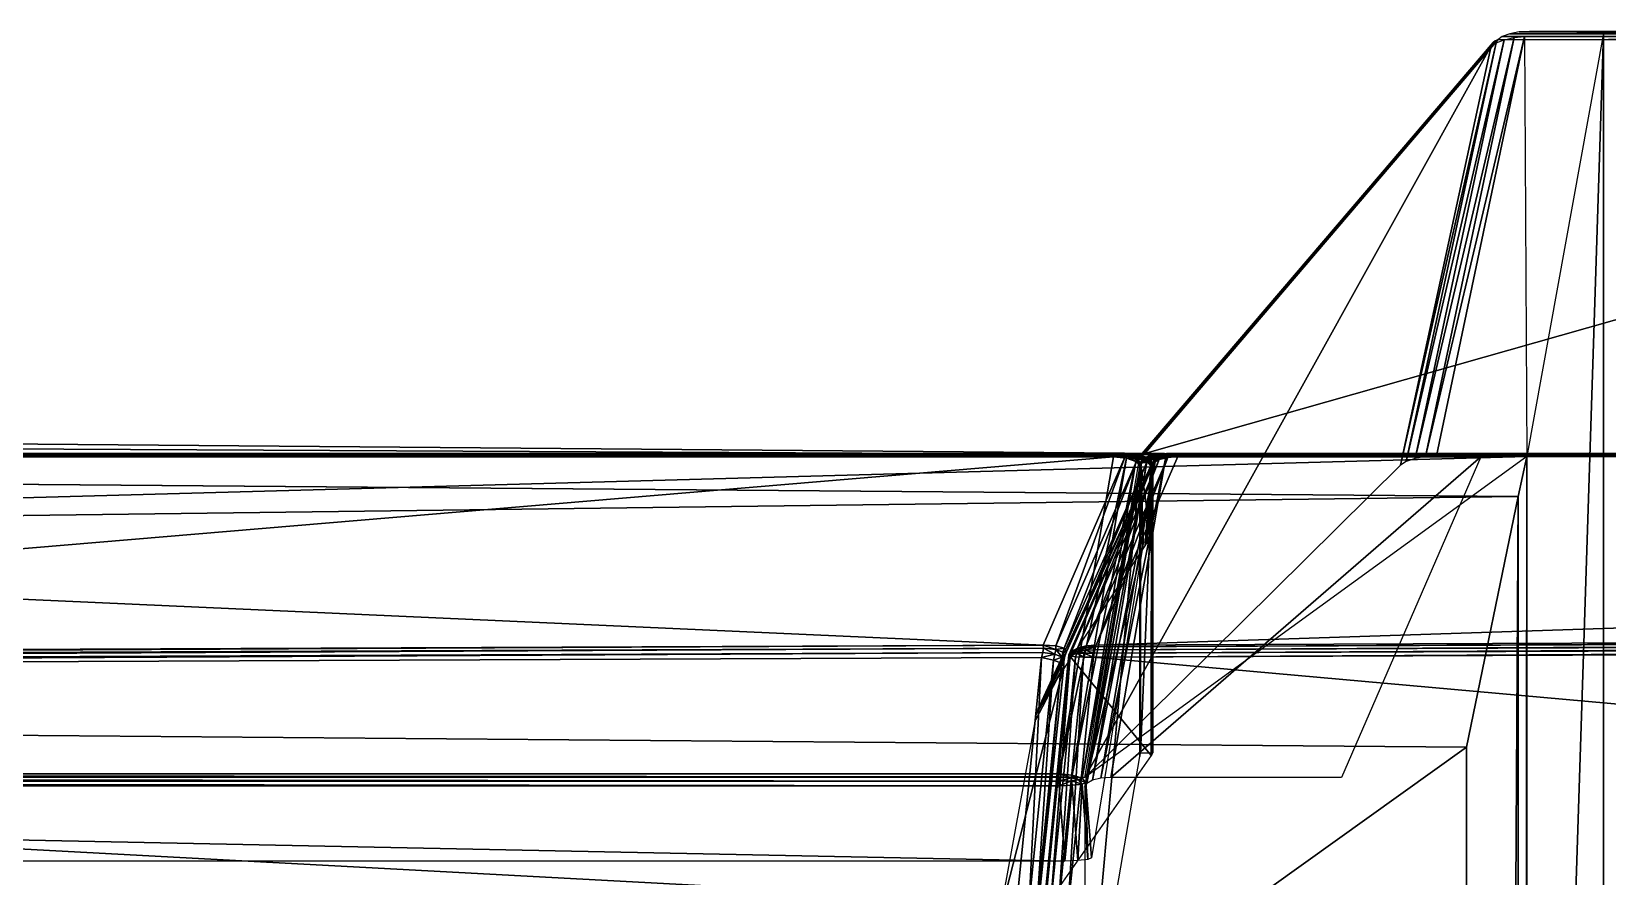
# Model space of a CAD drawing. Extents: x -683 to 86, y -225 to -3.
# Drawn here: x -88.9 to -53.58, y -22.21 to -3.25 of the extents above; entities that cross this region are included whole.
import ezdxf

# ---------------------------------------------------------------- set-up
doc = ezdxf.new("R2010")
doc.units = 0
doc.header["$MEASUREMENT"] = 0
doc.layers.get('0').update_dxf_attribs({"linetype": 'CONTINUOUS'})

msp = doc.modelspace()

# ---------------------------------------------------------------- linework, layer by layer
for points in [[(-63.988, -12.726, 18.284), (-56.14, -3.501, 18.55), (-64.024, -12.744, 18.181)], [(-64.024, -12.744, 18.181), (-56.14, -3.501, 18.55), (-56.172, -3.538, 18.446)], [(-63.949, -12.72, 18.371), (-56.091, -3.465, 18.654), (-63.988, -12.726, 18.284)], [(-63.988, -12.726, 18.284), (-56.091, -3.465, 18.654), (-56.14, -3.501, 18.55)], [(-63.949, -12.72, 18.371), (-56.033, -3.437, 18.741), (-56.091, -3.465, 18.654)], [(-56.071, -3.504, 18.322), (-58.089, -12.898, 1.348), (-58.216, -12.979, 1.349)], [(-56.071, -3.504, 18.322), (-58.216, -12.979, 1.349), (-56.182, -3.571, 18.358)], [(-55.89, -3.44, 18.285), (-57.891, -12.83, 1.345), (-58.089, -12.898, 1.348)], [(-55.89, -3.44, 18.285), (-58.089, -12.898, 1.348), (-56.071, -3.504, 18.322)], [(-55.668, -3.39, 18.255), (-57.654, -12.785, 1.34), (-57.891, -12.83, 1.345)], [(-55.668, -3.39, 18.255), (-57.891, -12.83, 1.345), (-55.89, -3.44, 18.285)], [(-55.437, -3.362, 18.236), (-57.413, -12.771, 1.336), (-57.654, -12.785, 1.34)], [(-55.437, -3.362, 18.236), (-57.654, -12.785, 1.34), (-55.668, -3.39, 18.255)], [(-31.254, -3.362, 63.774), (-55.935, -3.363, 18.723), (-56.033, -3.437, 18.741)], [(-31.254, -3.362, 63.774), (-56.033, -3.437, 18.741), (-31.256, -3.435, 63.979)], [(-31.2, -3.301, 63.529), (-55.767, -3.302, 18.699), (-55.935, -3.363, 18.723)], [(-31.2, -3.301, 63.529), (-55.935, -3.363, 18.723), (-31.254, -3.362, 63.774)], [(-31.103, -3.263, 63.281), (-55.553, -3.263, 18.672), (-55.767, -3.302, 18.699)], [(-31.103, -3.263, 63.281), (-55.767, -3.302, 18.699), (-31.2, -3.301, 63.529)], [(-30.977, -3.252, 63.069), (-55.326, -3.252, 18.646), (-55.553, -3.263, 18.672)], [(-30.977, -3.252, 63.069), (-55.553, -3.263, 18.672), (-31.103, -3.263, 63.281)], [(-29.579, -3.288, 61.826), (-53.668, -3.288, 18.028), (-53.668, -47.164, 18.028)], [(-29.579, -3.288, 61.826), (-53.668, -47.164, 18.028), (-29.579, -47.164, 61.826)], [(-64.05, -12.772, 18.078), (-56.182, -3.571, 18.358), (-64.063, -12.804, 17.99)], [(-64.024, -12.744, 18.181), (-56.172, -3.538, 18.446), (-64.05, -12.772, 18.078)], [(-64.05, -12.772, 18.078), (-56.172, -3.538, 18.446), (-56.182, -3.571, 18.358)], [(-160.2, -12.79, 83.364), (-64.392, -12.79, 79.035), (-64.38, -12.756, 78.918)], [(-160.2, -12.79, 83.364), (-64.38, -12.756, 78.918), (-160.183, -12.756, 83.247)], [(-160.183, -12.756, 83.247), (-64.368, -12.73, 78.781), (-160.165, -12.729, 83.109)], [(-160.183, -12.756, 83.247), (-64.38, -12.756, 78.918), (-64.368, -12.73, 78.781)], [(-160.165, -12.729, 83.109), (-64.368, -12.73, 78.781), (-64.358, -12.72, 78.661)], [(-160.165, -12.729, 83.109), (-64.358, -12.72, 78.661), (-160.149, -12.72, 82.989)], [(-159.874, -12.72, 81.058), (-64.367, -12.72, 76.822), (-64.368, -12.72, 76.693)], [(-159.874, -12.72, 81.058), (-64.368, -12.72, 76.693), (-159.856, -12.72, 80.929)], [(-159.856, -12.72, 80.929), (-64.368, -12.72, 76.693), (-64.368, -12.72, 76.565)], [(-159.856, -12.72, 80.929), (-64.368, -12.72, 76.565), (-159.838, -12.72, 80.8)], [(-159.838, -12.72, 80.8), (-64.368, -12.72, 76.565), (-64.369, -12.72, 76.437)], [(-159.189, -12.72, 76.241), (-64.388, -12.72, 72.202), (-64.389, -12.72, 72.074)], [(-159.189, -12.72, 76.241), (-64.389, -12.72, 72.074), (-159.17, -12.72, 76.112)], [(-159.17, -12.72, 76.112), (-64.389, -12.72, 72.074), (-64.389, -12.72, 71.946)], [(-159.17, -12.72, 76.112), (-64.389, -12.72, 71.946), (-159.152, -12.72, 75.983)], [(-159.152, -12.72, 75.983), (-64.389, -12.72, 71.946), (-64.39, -12.72, 71.818)], [(-159.152, -12.72, 75.983), (-64.39, -12.72, 71.818), (-159.133, -12.72, 75.854)], [(-64.641, -12.731, 18.266), (-151.184, -12.731, 20.011), (-151.199, -12.72, 20.13)], [(-64.641, -12.731, 18.266), (-151.199, -12.72, 20.13), (-64.637, -12.72, 18.385)], [(-64.646, -12.759, 18.132), (-151.167, -12.758, 19.875), (-151.184, -12.731, 20.011)], [(-64.646, -12.759, 18.132), (-151.184, -12.731, 20.011), (-64.641, -12.731, 18.266)], [(-64.65, -12.796, 18.018), (-151.151, -12.796, 19.762), (-151.167, -12.758, 19.875)], [(-64.65, -12.796, 18.018), (-151.167, -12.758, 19.875), (-64.646, -12.759, 18.132)], [(-63.813, -12.994, 78.978), (-65.704, -17.167, 89.838), (-66.307, -18.379, 88.597)], [(-63.813, -12.994, 78.978), (-66.307, -18.379, 88.597), (-63.941, -14.79, 78.713)], [(-65.941, -17.039, 89.991), (-64.392, -12.79, 79.035), (-66.223, -17.023, 90.045)], [(-65.941, -17.039, 89.991), (-64.105, -12.825, 79.029), (-64.392, -12.79, 79.035)], [(-65.753, -17.091, 89.916), (-64.105, -12.825, 79.029), (-65.941, -17.039, 89.991)], [(-64.361, -12.829, 18.012), (-65.869, -19.911, 1.6), (-64.65, -12.796, 18.018)], [(-64.361, -12.829, 18.012), (-65.574, -19.936, 1.604), (-65.869, -19.911, 1.6)], [(-65.753, -17.091, 89.916), (-63.896, -12.898, 79.009), (-64.105, -12.825, 79.029)], [(-65.704, -17.167, 89.838), (-63.896, -12.898, 79.009), (-65.753, -17.091, 89.916)], [(-65.704, -17.167, 89.838), (-63.813, -12.994, 78.978), (-63.896, -12.898, 79.009)], [(-65.649, -17.241, 90.025), (-63.801, -13.009, 79.017), (-63.808, -19.495, 79.016)], [(-65.594, -17.16, 90.014), (-63.801, -13.009, 79.017), (-65.649, -17.241, 90.025)], [(-65.458, -17.089, 90.002), (-63.756, -12.927, 79.017), (-65.594, -17.16, 90.014)], [(-65.594, -17.16, 90.014), (-63.756, -12.927, 79.017), (-63.801, -13.009, 79.017)], [(-64.146, -12.902, 18.021), (-65.574, -19.936, 1.604), (-64.361, -12.829, 18.012)], [(-64.146, -12.902, 18.021), (-65.353, -20.005, 1.626), (-65.574, -19.936, 1.604)], [(-65.262, -17.039, 89.99), (-63.628, -12.857, 79.011), (-65.458, -17.089, 90.002)], [(-65.458, -17.089, 90.002), (-63.628, -12.857, 79.011), (-63.756, -12.927, 79.017)], [(-64.055, -13, 18.041), (-65.353, -20.005, 1.626), (-64.146, -12.902, 18.021)], [(-64.055, -13, 18.041), (-65.267, -20.099, 1.66), (-65.353, -20.005, 1.626)], [(-64.019, -12.941, 17.982), (-65.25, -20.122, 1.411), (-65.294, -20.206, 1.412)], [(-64.019, -12.941, 17.982), (-65.294, -20.206, 1.412), (-64.063, -13.022, 17.992)], [(-64.063, -13.022, 17.992), (-65.294, -20.206, 1.412), (-65.294, -26.707, 1.412)], [(-64.063, -13.022, 17.992), (-65.294, -26.707, 1.412), (-64.063, -19.522, 17.992)], [(-65.267, -20.099, 1.66), (-64.055, -13, 18.041), (-63.99, -14.787, 18.38)], [(-65.036, -17.018, 89.979), (-63.435, -12.809, 78.999), (-65.262, -17.039, 89.99)], [(-65.262, -17.039, 89.99), (-63.435, -12.809, 78.999), (-63.628, -12.857, 79.011)], [(-63.892, -12.871, 17.979), (-65.122, -20.051, 1.408), (-65.25, -20.122, 1.411)], [(-63.892, -12.871, 17.979), (-65.25, -20.122, 1.411), (-64.019, -12.941, 17.982)], [(-63.7, -12.82, 17.984), (-64.932, -20.004, 1.404), (-65.122, -20.051, 1.408)], [(-63.7, -12.82, 17.984), (-65.122, -20.051, 1.408), (-63.892, -12.871, 17.979)], [(-65.036, -17.018, 89.979), (-63.207, -12.79, 78.981), (-63.435, -12.809, 78.999)], [(-63.474, -12.796, 17.994), (-64.707, -19.987, 1.4), (-64.932, -20.004, 1.404)], [(-63.474, -12.796, 17.994), (-64.932, -20.004, 1.404), (-63.7, -12.82, 17.984)], [(-64.707, -19.987, 1.4), (-63.474, -12.796, 17.994), (-56.417, -12.796, 17.852)], [(-64.707, -19.987, 1.4), (-56.417, -12.796, 17.852), (-59.541, -19.987, 1.296)], [(-64.65, -12.796, 18.018), (-64.646, -12.759, 18.132), (-64.344, -12.79, 18.135)], [(-64.65, -12.796, 18.018), (-64.344, -12.79, 18.135), (-64.361, -12.829, 18.012)], [(-64.646, -12.759, 18.132), (-64.641, -12.731, 18.266), (-64.339, -12.764, 18.264)], [(-64.646, -12.759, 18.132), (-64.339, -12.764, 18.264), (-64.344, -12.79, 18.135)], [(-64.637, -12.72, 18.385), (-64.339, -12.764, 18.264), (-64.641, -12.731, 18.266)], [(-64.637, -12.72, 18.385), (-64.347, -12.75, 18.395), (-64.339, -12.764, 18.264)], [(-64.101, -12.75, 71.81), (-64.347, -12.75, 18.395), (-64.637, -12.72, 18.385)], [(-64.101, -12.75, 71.81), (-64.637, -12.72, 18.385), (-64.39, -12.72, 71.818)], [(-64.392, -12.79, 79.035), (-64.079, -12.789, 78.899), (-64.38, -12.756, 78.918)], [(-64.392, -12.79, 79.035), (-64.105, -12.825, 79.029), (-64.079, -12.789, 78.899)], [(-64.39, -12.72, 71.818), (-64.389, -12.72, 71.946), (-64.09, -12.752, 71.935)], [(-64.39, -12.72, 71.818), (-64.09, -12.752, 71.935), (-64.101, -12.75, 71.81)], [(-64.389, -12.72, 71.946), (-64.389, -12.72, 72.074), (-64.089, -12.752, 72.063)], [(-64.389, -12.72, 71.946), (-64.089, -12.752, 72.063), (-64.09, -12.752, 71.935)], [(-64.388, -12.72, 72.202), (-64.089, -12.752, 72.063), (-64.389, -12.72, 72.074)], [(-64.388, -12.72, 72.202), (-64.099, -12.75, 72.193), (-64.089, -12.752, 72.063)], [(-64.08, -12.75, 76.429), (-64.099, -12.75, 72.193), (-64.388, -12.72, 72.202)], [(-64.08, -12.75, 76.429), (-64.388, -12.72, 72.202), (-64.369, -12.72, 76.437)], [(-64.368, -12.73, 78.781), (-64.38, -12.756, 78.918), (-64.079, -12.789, 78.899)], [(-64.369, -12.72, 76.437), (-64.368, -12.72, 76.565), (-64.068, -12.752, 76.554)], [(-64.369, -12.72, 76.437), (-64.068, -12.752, 76.554), (-64.08, -12.75, 76.429)], [(-64.358, -12.72, 78.661), (-64.368, -12.73, 78.781), (-64.067, -12.763, 78.768)], [(-64.368, -12.72, 76.565), (-64.368, -12.72, 76.693), (-64.068, -12.752, 76.682)], [(-64.368, -12.72, 76.565), (-64.068, -12.752, 76.682), (-64.068, -12.752, 76.554)], [(-64.367, -12.72, 76.822), (-64.068, -12.752, 76.682), (-64.368, -12.72, 76.693)], [(-64.368, -12.73, 78.781), (-64.079, -12.789, 78.899), (-64.067, -12.763, 78.768)], [(-64.367, -12.72, 76.822), (-64.078, -12.75, 76.813), (-64.068, -12.752, 76.682)], [(-64.072, -12.75, 78.642), (-64.078, -12.75, 76.813), (-64.367, -12.72, 76.822)], [(-64.072, -12.75, 78.642), (-64.367, -12.72, 76.822), (-64.358, -12.72, 78.661)], [(-64.146, -12.902, 18.021), (-64.361, -12.829, 18.012), (-64.344, -12.79, 18.135)], [(-64.358, -12.72, 78.661), (-64.067, -12.763, 78.768), (-64.072, -12.75, 78.642)], [(-64.347, -12.75, 18.395), (-64.132, -12.823, 18.406), (-64.139, -12.832, 18.274)], [(-64.347, -12.75, 18.395), (-64.139, -12.832, 18.274), (-64.339, -12.764, 18.264)], [(-63.889, -12.823, 71.802), (-64.132, -12.823, 18.406), (-64.347, -12.75, 18.395)], [(-63.889, -12.823, 71.802), (-64.347, -12.75, 18.395), (-64.101, -12.75, 71.81)], [(-64.144, -12.858, 18.144), (-64.344, -12.79, 18.135), (-64.339, -12.764, 18.264)], [(-64.146, -12.902, 18.021), (-64.344, -12.79, 18.135), (-64.144, -12.858, 18.144)], [(-64.144, -12.858, 18.144), (-64.339, -12.764, 18.264), (-64.139, -12.832, 18.274)], [(-64.055, -13, 18.041), (-64.146, -12.902, 18.021), (-64.144, -12.858, 18.144)], [(-64.043, -12.934, 18.294), (-64.144, -12.858, 18.144), (-64.139, -12.832, 18.274)], [(-64.055, -13, 18.041), (-64.144, -12.858, 18.144), (-64.048, -12.962, 18.157)], [(-64.043, -12.934, 18.294), (-64.048, -12.962, 18.157), (-64.144, -12.858, 18.144)], [(-64.041, -12.923, 18.415), (-64.139, -12.832, 18.274), (-64.132, -12.823, 18.406)], [(-64.041, -12.923, 18.415), (-64.043, -12.934, 18.294), (-64.139, -12.832, 18.274)], [(-63.802, -12.923, 71.794), (-64.041, -12.923, 18.415), (-64.132, -12.823, 18.406)], [(-63.802, -12.923, 71.794), (-64.132, -12.823, 18.406), (-63.889, -12.823, 71.802)], [(-64.105, -12.825, 79.029), (-63.885, -12.86, 78.879), (-64.079, -12.789, 78.899)], [(-64.105, -12.825, 79.029), (-63.896, -12.898, 79.009), (-63.885, -12.86, 78.879)], [(-63.889, -12.823, 71.802), (-64.101, -12.75, 71.81), (-64.09, -12.752, 71.935)], [(-64.099, -12.75, 72.193), (-63.887, -12.823, 72.184), (-63.893, -12.819, 72.054)], [(-64.099, -12.75, 72.193), (-63.893, -12.819, 72.054), (-64.089, -12.752, 72.063)], [(-63.868, -12.823, 76.421), (-63.887, -12.823, 72.184), (-64.099, -12.75, 72.193)], [(-63.868, -12.823, 76.421), (-64.099, -12.75, 72.193), (-64.08, -12.75, 76.429)], [(-63.889, -12.823, 71.802), (-64.09, -12.752, 71.935), (-63.893, -12.819, 71.927)], [(-63.893, -12.819, 71.927), (-64.09, -12.752, 71.935), (-64.089, -12.752, 72.063)], [(-63.893, -12.819, 71.927), (-64.089, -12.752, 72.063), (-63.893, -12.819, 72.054)], [(-63.868, -12.823, 76.421), (-64.08, -12.75, 76.429), (-64.068, -12.752, 76.554)], [(-64.067, -12.763, 78.768), (-64.079, -12.789, 78.899), (-63.885, -12.86, 78.879)], [(-64.078, -12.75, 76.813), (-63.866, -12.823, 76.803), (-63.872, -12.819, 76.673)], [(-64.078, -12.75, 76.813), (-63.872, -12.819, 76.673), (-64.068, -12.752, 76.682)], [(-63.864, -12.823, 78.622), (-63.866, -12.823, 76.803), (-64.078, -12.75, 76.813)], [(-63.864, -12.823, 78.622), (-64.078, -12.75, 76.813), (-64.072, -12.75, 78.642)], [(-63.864, -12.823, 78.622), (-64.072, -12.75, 78.642), (-64.067, -12.763, 78.768)], [(-63.868, -12.823, 76.421), (-64.068, -12.752, 76.554), (-63.872, -12.819, 76.545)], [(-63.872, -12.819, 76.673), (-63.872, -12.819, 76.545), (-64.068, -12.752, 76.554)], [(-63.872, -12.819, 76.673), (-64.068, -12.752, 76.554), (-64.068, -12.752, 76.682)], [(-63.864, -12.823, 78.622), (-64.067, -12.763, 78.768), (-63.874, -12.835, 78.749)], [(-64.067, -12.763, 78.768), (-63.885, -12.86, 78.879), (-63.874, -12.835, 78.749)], [(-64.063, -13.022, 17.992), (-64.057, -12.984, 18.091), (-63.992, -12.902, 18.088)], [(-64.063, -13.022, 17.992), (-63.992, -12.902, 18.088), (-64.019, -12.941, 17.982)], [(-64.063, -13.022, 17.992), (-64.058, -19.49, 18.08), (-64.057, -12.984, 18.091)], [(-64.063, -13.022, 17.992), (-64.063, -19.522, 17.992), (-64.058, -19.49, 18.08)], [(-64.057, -12.984, 18.091), (-64.058, -19.49, 18.08), (-64.053, -19.464, 18.183)], [(-64.057, -12.984, 18.091), (-64.052, -12.952, 18.198), (-63.986, -12.872, 18.188)], [(-64.057, -12.984, 18.091), (-63.986, -12.872, 18.188), (-63.992, -12.902, 18.088)], [(-64.057, -12.984, 18.091), (-64.053, -19.464, 18.183), (-64.052, -12.952, 18.198)], [(-64.048, -12.962, 18.157), (-63.99, -14.787, 18.38), (-64.055, -13, 18.041)], [(-64.052, -12.952, 18.198), (-64.053, -19.464, 18.183), (-64.05, -19.446, 18.286)], [(-64.049, -12.93, 18.297), (-63.986, -12.872, 18.188), (-64.052, -12.952, 18.198)], [(-64.052, -12.952, 18.198), (-64.05, -19.446, 18.286), (-64.049, -12.93, 18.297)], [(-64.049, -12.93, 18.297), (-64.05, -19.446, 18.286), (-64.048, -19.439, 18.373)], [(-64.048, -12.923, 18.373), (-63.984, -12.855, 18.281), (-64.049, -12.93, 18.297)], [(-64.049, -12.93, 18.297), (-63.984, -12.855, 18.281), (-63.986, -12.872, 18.188)], [(-64.049, -12.93, 18.297), (-64.048, -19.439, 18.373), (-64.048, -12.923, 18.373)], [(-64.048, -12.923, 18.373), (-64.003, -12.845, 18.37), (-63.984, -12.855, 18.281)], [(-63.725, -12.845, 78.629), (-64.003, -12.845, 18.37), (-64.048, -12.923, 18.373)], [(-63.725, -12.845, 78.629), (-64.048, -12.923, 18.373), (-63.77, -12.923, 78.636)], [(-63.77, -12.923, 78.636), (-64.048, -12.923, 18.373), (-64.048, -19.439, 18.373)], [(-63.77, -12.923, 78.636), (-64.048, -19.439, 18.373), (-63.77, -19.44, 78.636)], [(-64.043, -12.934, 18.294), (-63.983, -14.748, 18.495), (-64.048, -12.962, 18.157)], [(-64.048, -12.962, 18.157), (-63.983, -14.748, 18.495), (-63.99, -14.787, 18.38)], [(-64.041, -12.923, 18.415), (-63.978, -14.719, 18.632), (-64.043, -12.934, 18.294)], [(-64.043, -12.934, 18.294), (-63.978, -14.719, 18.632), (-63.983, -14.748, 18.495)], [(-64.041, -12.923, 18.415), (-63.802, -12.923, 71.794), (-63.801, -14.749, 71.794)], [(-64.041, -12.923, 18.415), (-63.801, -14.749, 71.794), (-63.976, -14.709, 18.753)], [(-64.041, -12.923, 18.415), (-63.976, -14.709, 18.753), (-63.978, -14.719, 18.632)], [(-64.019, -12.941, 17.982), (-63.992, -12.902, 18.088), (-63.886, -12.835, 18.081)], [(-64.019, -12.941, 17.982), (-63.886, -12.835, 18.081), (-63.892, -12.871, 17.979)], [(-64.003, -12.845, 18.37), (-63.876, -12.779, 18.367), (-63.878, -12.789, 18.275)], [(-63.598, -12.779, 78.622), (-63.876, -12.779, 18.367), (-64.003, -12.845, 18.37)], [(-63.598, -12.779, 78.622), (-64.003, -12.845, 18.37), (-63.725, -12.845, 78.629)], [(-64.003, -12.845, 18.37), (-63.878, -12.789, 18.275), (-63.984, -12.855, 18.281)], [(-63.992, -12.902, 18.088), (-63.986, -12.872, 18.188), (-63.881, -12.806, 18.181)], [(-63.992, -12.902, 18.088), (-63.881, -12.806, 18.181), (-63.886, -12.835, 18.081)], [(-63.984, -12.855, 18.281), (-63.881, -12.806, 18.181), (-63.986, -12.872, 18.188)], [(-63.984, -12.855, 18.281), (-63.878, -12.789, 18.275), (-63.881, -12.806, 18.181)], [(-63.813, -12.994, 78.978), (-63.941, -14.79, 78.713), (-63.917, -14.757, 78.595)], [(-63.813, -12.994, 78.978), (-63.917, -14.757, 78.595), (-63.799, -12.972, 78.86)], [(-63.799, -12.972, 78.86), (-63.917, -14.757, 78.595), (-63.897, -14.734, 78.458)], [(-63.799, -12.972, 78.86), (-63.897, -14.734, 78.458), (-63.788, -12.945, 78.722)], [(-63.788, -12.945, 78.722), (-63.897, -14.734, 78.458), (-63.885, -14.726, 78.337)], [(-63.813, -12.994, 78.978), (-63.885, -12.86, 78.879), (-63.896, -12.898, 79.009)], [(-63.802, -12.923, 71.794), (-63.889, -12.823, 71.802), (-63.893, -12.819, 71.927)], [(-63.802, -12.923, 71.794), (-63.893, -12.819, 71.927), (-63.801, -12.923, 71.921)], [(-63.8, -12.923, 72.175), (-63.8, -12.923, 72.048), (-63.893, -12.819, 72.054)], [(-63.8, -12.923, 72.175), (-63.893, -12.819, 72.054), (-63.887, -12.823, 72.184)], [(-63.8, -12.923, 72.048), (-63.801, -12.923, 71.921), (-63.893, -12.819, 71.927)], [(-63.8, -12.923, 72.048), (-63.893, -12.819, 71.927), (-63.893, -12.819, 72.054)], [(-63.7, -12.82, 17.984), (-63.892, -12.871, 17.979), (-63.886, -12.835, 18.081)], [(-63.78, -12.923, 76.413), (-63.8, -12.923, 72.175), (-63.887, -12.823, 72.184)], [(-63.78, -12.923, 76.413), (-63.887, -12.823, 72.184), (-63.868, -12.823, 76.421)], [(-63.7, -12.82, 17.984), (-63.886, -12.835, 18.081), (-63.699, -12.794, 18.081)], [(-63.699, -12.794, 18.081), (-63.886, -12.835, 18.081), (-63.881, -12.806, 18.181)], [(-63.799, -12.972, 78.86), (-63.874, -12.835, 78.749), (-63.885, -12.86, 78.879)], [(-63.813, -12.994, 78.978), (-63.799, -12.972, 78.86), (-63.885, -12.86, 78.879)], [(-63.779, -12.923, 76.794), (-63.783, -12.923, 78.603), (-63.885, -14.726, 78.337)], [(-63.779, -12.923, 76.794), (-63.885, -14.726, 78.337), (-63.791, -14.746, 76.794)], [(-63.788, -12.945, 78.722), (-63.885, -14.726, 78.337), (-63.783, -12.923, 78.603)], [(-63.691, -12.752, 18.271), (-63.694, -12.767, 18.177), (-63.881, -12.806, 18.181)], [(-63.691, -12.752, 18.271), (-63.881, -12.806, 18.181), (-63.878, -12.789, 18.275)], [(-63.699, -12.794, 18.081), (-63.881, -12.806, 18.181), (-63.694, -12.767, 18.177)], [(-63.685, -12.735, 18.364), (-63.691, -12.752, 18.271), (-63.878, -12.789, 18.275)], [(-63.685, -12.735, 18.364), (-63.878, -12.789, 18.275), (-63.876, -12.779, 18.367)], [(-63.407, -12.735, 78.614), (-63.685, -12.735, 18.364), (-63.876, -12.779, 18.367)], [(-63.407, -12.735, 78.614), (-63.876, -12.779, 18.367), (-63.598, -12.779, 78.622)], [(-63.783, -12.923, 78.603), (-63.864, -12.823, 78.622), (-63.874, -12.835, 78.749)], [(-63.799, -12.972, 78.86), (-63.788, -12.945, 78.722), (-63.874, -12.835, 78.749)], [(-63.783, -12.923, 78.603), (-63.874, -12.835, 78.749), (-63.788, -12.945, 78.722)], [(-63.779, -12.923, 76.794), (-63.779, -12.923, 76.667), (-63.872, -12.819, 76.673)], [(-63.779, -12.923, 76.794), (-63.872, -12.819, 76.673), (-63.866, -12.823, 76.803)], [(-63.779, -12.923, 76.667), (-63.78, -12.923, 76.54), (-63.872, -12.819, 76.545)], [(-63.779, -12.923, 76.667), (-63.872, -12.819, 76.545), (-63.872, -12.819, 76.673)], [(-63.78, -12.923, 76.413), (-63.868, -12.823, 76.421), (-63.872, -12.819, 76.545)], [(-63.78, -12.923, 76.413), (-63.872, -12.819, 76.545), (-63.78, -12.923, 76.54)], [(-63.783, -12.923, 78.603), (-63.779, -12.923, 76.794), (-63.866, -12.823, 76.803)], [(-63.783, -12.923, 78.603), (-63.866, -12.823, 76.803), (-63.864, -12.823, 78.622)], [(-63.789, -12.989, 78.929), (-63.793, -19.474, 78.929), (-63.808, -19.495, 79.016)], [(-63.789, -12.989, 78.929), (-63.808, -19.495, 79.016), (-63.801, -13.009, 79.017)], [(-63.801, -12.923, 71.921), (-63.801, -14.749, 71.794), (-63.802, -12.923, 71.794)], [(-63.801, -13.009, 79.017), (-63.756, -12.927, 79.017), (-63.723, -12.9, 78.919)], [(-63.801, -13.009, 79.017), (-63.723, -12.9, 78.919), (-63.789, -12.989, 78.929)], [(-63.8, -12.923, 72.048), (-63.8, -14.749, 72.048), (-63.801, -14.749, 71.921)], [(-63.8, -12.923, 72.048), (-63.801, -14.749, 71.921), (-63.801, -12.923, 71.921)], [(-63.801, -12.923, 71.921), (-63.801, -14.749, 71.921), (-63.801, -14.749, 71.794)], [(-63.8, -12.923, 72.175), (-63.78, -12.923, 76.413), (-63.78, -14.749, 76.413)], [(-63.8, -12.923, 72.175), (-63.78, -14.749, 76.413), (-63.8, -14.749, 72.175)], [(-63.8, -12.923, 72.175), (-63.8, -14.749, 72.175), (-63.8, -14.749, 72.048)], [(-63.8, -12.923, 72.175), (-63.8, -14.749, 72.048), (-63.8, -12.923, 72.048)], [(-63.779, -12.966, 78.826), (-63.781, -19.456, 78.826), (-63.793, -19.474, 78.929)], [(-63.779, -12.966, 78.826), (-63.793, -19.474, 78.929), (-63.789, -12.989, 78.929)], [(-63.779, -12.923, 76.794), (-63.791, -14.746, 76.794), (-63.787, -14.747, 76.667)], [(-63.789, -12.989, 78.929), (-63.723, -12.9, 78.919), (-63.712, -12.877, 78.823)], [(-63.789, -12.989, 78.929), (-63.712, -12.877, 78.823), (-63.779, -12.966, 78.826)], [(-63.779, -12.923, 76.794), (-63.787, -14.747, 76.667), (-63.779, -12.923, 76.667)], [(-63.779, -12.923, 76.667), (-63.787, -14.747, 76.667), (-63.784, -14.748, 76.54)], [(-63.779, -12.923, 76.667), (-63.784, -14.748, 76.54), (-63.78, -12.923, 76.54)], [(-63.78, -12.923, 76.54), (-63.784, -14.748, 76.54), (-63.78, -14.749, 76.413)], [(-63.772, -12.943, 78.723), (-63.773, -19.444, 78.723), (-63.781, -19.456, 78.826)], [(-63.772, -12.943, 78.723), (-63.781, -19.456, 78.826), (-63.779, -12.966, 78.826)], [(-63.78, -12.923, 76.54), (-63.78, -14.749, 76.413), (-63.78, -12.923, 76.413)], [(-63.772, -12.943, 78.723), (-63.779, -12.966, 78.826), (-63.712, -12.877, 78.823)], [(-63.77, -12.923, 78.636), (-63.77, -19.44, 78.636), (-63.773, -19.444, 78.723)], [(-63.77, -12.923, 78.636), (-63.773, -19.444, 78.723), (-63.772, -12.943, 78.723)], [(-63.77, -12.923, 78.636), (-63.772, -12.943, 78.723), (-63.707, -12.859, 78.726)], [(-63.772, -12.943, 78.723), (-63.712, -12.877, 78.823), (-63.707, -12.859, 78.726)], [(-63.77, -12.923, 78.636), (-63.707, -12.859, 78.726), (-63.725, -12.845, 78.629)], [(-63.756, -12.927, 79.017), (-63.628, -12.857, 79.011), (-63.616, -12.829, 78.914)], [(-63.756, -12.927, 79.017), (-63.616, -12.829, 78.914), (-63.723, -12.9, 78.919)], [(-63.725, -12.845, 78.629), (-63.601, -12.79, 78.72), (-63.598, -12.779, 78.622)], [(-63.725, -12.845, 78.629), (-63.707, -12.859, 78.726), (-63.601, -12.79, 78.72)], [(-63.723, -12.9, 78.919), (-63.616, -12.829, 78.914), (-63.606, -12.805, 78.817)], [(-63.723, -12.9, 78.919), (-63.606, -12.805, 78.817), (-63.712, -12.877, 78.823)], [(-63.707, -12.859, 78.726), (-63.712, -12.877, 78.823), (-63.606, -12.805, 78.817)], [(-63.707, -12.859, 78.726), (-63.606, -12.805, 78.817), (-63.601, -12.79, 78.72)], [(-63.474, -12.796, 17.994), (-63.7, -12.82, 17.984), (-63.699, -12.794, 18.081)], [(-63.474, -12.796, 17.994), (-63.699, -12.794, 18.081), (-63.471, -12.767, 18.076)], [(-63.471, -12.767, 18.076), (-63.699, -12.794, 18.081), (-63.694, -12.767, 18.177)], [(-63.463, -12.726, 18.275), (-63.468, -12.742, 18.175), (-63.694, -12.767, 18.177)], [(-63.463, -12.726, 18.275), (-63.694, -12.767, 18.177), (-63.691, -12.752, 18.271)], [(-63.471, -12.767, 18.076), (-63.694, -12.767, 18.177), (-63.468, -12.742, 18.175)], [(-63.46, -12.72, 18.362), (-63.463, -12.726, 18.275), (-63.691, -12.752, 18.271)], [(-63.46, -12.72, 18.362), (-63.691, -12.752, 18.271), (-63.685, -12.735, 18.364)], [(-63.182, -12.72, 78.607), (-63.46, -12.72, 18.362), (-63.685, -12.735, 18.364)], [(-63.182, -12.72, 78.607), (-63.685, -12.735, 18.364), (-63.407, -12.735, 78.614)], [(-63.435, -12.809, 78.999), (-63.616, -12.829, 78.914), (-63.628, -12.857, 79.011)], [(-63.435, -12.809, 78.999), (-63.428, -12.788, 78.903), (-63.616, -12.829, 78.914)], [(-63.428, -12.788, 78.903), (-63.606, -12.805, 78.817), (-63.616, -12.829, 78.914)], [(-63.414, -12.751, 78.712), (-63.601, -12.79, 78.72), (-63.606, -12.805, 78.817)], [(-63.414, -12.751, 78.712), (-63.606, -12.805, 78.817), (-63.42, -12.764, 78.808)], [(-63.428, -12.788, 78.903), (-63.42, -12.764, 78.808), (-63.606, -12.805, 78.817)], [(-63.407, -12.735, 78.614), (-63.598, -12.779, 78.622), (-63.601, -12.79, 78.72)], [(-63.407, -12.735, 78.614), (-63.601, -12.79, 78.72), (-63.414, -12.751, 78.712)], [(-56.417, -12.796, 17.852), (-63.474, -12.796, 17.994), (-63.471, -12.767, 18.076)], [(-56.396, -12.767, 17.934), (-63.471, -12.767, 18.076), (-63.468, -12.742, 18.175)], [(-56.417, -12.796, 17.852), (-63.471, -12.767, 18.076), (-56.396, -12.767, 17.934)], [(-56.36, -12.742, 18.032), (-63.468, -12.742, 18.175), (-63.463, -12.726, 18.275)], [(-56.396, -12.767, 17.934), (-63.468, -12.742, 18.175), (-56.36, -12.742, 18.032)], [(-56.315, -12.726, 18.131), (-63.463, -12.726, 18.275), (-63.46, -12.72, 18.362)], [(-56.36, -12.742, 18.032), (-63.463, -12.726, 18.275), (-56.315, -12.726, 18.131)], [(-56.315, -12.726, 18.131), (-63.46, -12.72, 18.362), (-56.269, -12.72, 18.217)], [(-63.207, -12.79, 78.981), (-63.428, -12.788, 78.903), (-63.435, -12.809, 78.999)], [(-63.207, -12.79, 78.981), (-63.2, -12.763, 78.897), (-63.428, -12.788, 78.903)], [(-63.2, -12.763, 78.897), (-63.42, -12.764, 78.808), (-63.428, -12.788, 78.903)], [(-63.187, -12.725, 78.695), (-63.414, -12.751, 78.712), (-63.42, -12.764, 78.808)], [(-63.187, -12.725, 78.695), (-63.42, -12.764, 78.808), (-63.193, -12.74, 78.797)], [(-63.2, -12.763, 78.897), (-63.193, -12.74, 78.797), (-63.42, -12.764, 78.808)], [(-63.182, -12.72, 78.607), (-63.407, -12.735, 78.614), (-63.414, -12.751, 78.712)], [(-63.182, -12.72, 78.607), (-63.414, -12.751, 78.712), (-63.187, -12.725, 78.695)], [(-63.207, -12.79, 78.981), (63.64, -12.79, 73.25), (63.865, -12.763, 73.156)], [(-63.207, -12.79, 78.981), (63.865, -12.763, 73.156), (-63.2, -12.763, 78.897)], [(-63.2, -12.763, 78.897), (63.865, -12.763, 73.156), (64.131, -12.74, 73.043)], [(-63.2, -12.763, 78.897), (64.131, -12.74, 73.043), (-63.193, -12.74, 78.797)], [(-63.193, -12.74, 78.797), (64.131, -12.74, 73.043), (64.396, -12.725, 72.93)], [(-63.193, -12.74, 78.797), (64.396, -12.725, 72.93), (-63.187, -12.725, 78.695)], [(-63.187, -12.725, 78.695), (64.396, -12.725, 72.93), (64.62, -12.72, 72.832)], [(-63.187, -12.725, 78.695), (64.62, -12.72, 72.832), (-63.182, -12.72, 78.607)], [(-55.388, -12.787, 1.296), (-55.58, -13.686, -0.913), (-55.58, -214.654, -0.913)], [(-55.388, -12.787, 1.296), (-55.58, -214.654, -0.913), (-55.388, -215.552, 1.296)], [(-55.58, -13.686, -0.913), (-56.735, -19.311, -12.591), (-56.735, -209.029, -12.591)], [(-55.58, -13.686, -0.913), (-56.735, -209.029, -12.591), (-55.58, -214.654, -0.913)], [(-65.267, -20.099, 1.66), (-63.99, -14.787, 18.38), (-65.144, -21.79, 2.305)], [(3.215, -16.946, 86.626), (-164.184, -35.35, 141.775), (3.431, -16.943, 86.69)], [(3.059, -16.998, 86.567), (-164.168, -35.32, 141.62), (3.215, -16.946, 86.626)], [(3.219, -16.923, 86.347), (-65.086, -17.204, 90.169), (-65.099, -17.29, 90.192)], [(3.219, -16.923, 86.347), (-65.099, -17.29, 90.192), (2.894, -17.007, 86.39)], [(3.593, -16.841, 86.277), (-65.069, -17.123, 90.121), (-65.086, -17.204, 90.169)], [(3.593, -16.841, 86.277), (-65.086, -17.204, 90.169), (3.219, -16.923, 86.347)], [(3.959, -16.774, 86.192), (-65.052, -17.058, 90.054), (-65.069, -17.123, 90.121)], [(3.959, -16.774, 86.192), (-65.069, -17.123, 90.121), (3.593, -16.841, 86.277)], [(4.261, -16.73, 86.103), (-65.036, -17.018, 89.979), (-65.052, -17.058, 90.054)], [(4.261, -16.73, 86.103), (-65.052, -17.058, 90.054), (3.959, -16.774, 86.192)], [(-56.735, -19.311, -12.591), (-325.08, -17.108, -7.264), (-325.08, -211.232, -7.264)], [(3.059, -16.998, 86.567), (-164.097, -35.328, 141.445), (-164.168, -35.32, 141.62)], [(2.996, -17.087, 86.526), (-164.097, -35.328, 141.445), (3.059, -16.998, 86.567)], [(2.996, -17.087, 86.526), (-163.991, -35.372, 141.296), (-164.097, -35.328, 141.445)], [(-3.931, -22.557, 87.686), (-163.991, -35.372, 141.296), (2.996, -17.087, 86.526)], [(-66.236, -17.186, 90.215), (-161.581, -17.583, 95.548), (-161.606, -17.691, 95.59)], [(-66.236, -17.186, 90.215), (-161.606, -17.691, 95.59), (-66.261, -17.295, 90.257)], [(-66.222, -17.087, 90.138), (-161.567, -17.482, 95.471), (-161.581, -17.583, 95.548)], [(-66.222, -17.087, 90.138), (-161.581, -17.583, 95.548), (-66.236, -17.186, 90.215)], [(-66.223, -17.023, 90.045), (-161.568, -17.42, 95.377), (-161.567, -17.482, 95.471)], [(-66.223, -17.023, 90.045), (-161.567, -17.482, 95.471), (-66.222, -17.087, 90.138)], [(-66.54, -22.801, 91.03), (-66.261, -17.295, 90.257), (-66.817, -22.798, 91.071)], [(-66.54, -22.801, 91.03), (-65.993, -17.355, 90.222), (-66.261, -17.295, 90.257)], [(-65.763, -17.39, 89.992), (-66.338, -18.45, 88.702), (-65.74, -17.27, 89.909)], [(-65.74, -17.27, 89.909), (-66.338, -18.45, 88.702), (-66.307, -18.379, 88.597)], [(-65.74, -17.27, 89.909), (-66.307, -18.379, 88.597), (-65.704, -17.167, 89.838)], [(-66.261, -17.295, 90.257), (-65.962, -17.221, 90.171), (-66.236, -17.186, 90.215)], [(-66.261, -17.295, 90.257), (-65.993, -17.355, 90.222), (-65.962, -17.221, 90.171)], [(-66.222, -17.087, 90.138), (-66.236, -17.186, 90.215), (-65.962, -17.221, 90.171)], [(-66.223, -17.023, 90.045), (-66.222, -17.087, 90.138), (-65.944, -17.115, 90.094)], [(-66.223, -17.023, 90.045), (-65.944, -17.115, 90.094), (-65.941, -17.039, 89.991)], [(-66.222, -17.087, 90.138), (-65.962, -17.221, 90.171), (-65.944, -17.115, 90.094)], [(-65.649, -17.241, 90.025), (-63.808, -19.495, 79.016), (-66.215, -22.938, 90.867)], [(-66.186, -22.96, 90.941), (-65.649, -17.241, 90.025), (-66.215, -22.938, 90.867)], [(-66.186, -22.96, 90.941), (-65.618, -17.264, 90.096), (-65.649, -17.241, 90.025)], [(-66.073, -22.978, 90.999), (-65.618, -17.264, 90.096), (-66.186, -22.96, 90.941)], [(-66.073, -22.978, 90.999), (-65.503, -17.281, 90.153), (-65.618, -17.264, 90.096)], [(-65.894, -22.99, 91.033), (-65.503, -17.281, 90.153), (-66.073, -22.978, 90.999)], [(-65.993, -17.355, 90.222), (-65.803, -17.289, 90.097), (-65.962, -17.221, 90.171)], [(-65.993, -17.355, 90.222), (-65.814, -17.428, 90.152), (-65.803, -17.289, 90.097)], [(-65.803, -17.289, 90.097), (-65.944, -17.115, 90.094), (-65.962, -17.221, 90.171)], [(-65.753, -17.091, 89.916), (-65.941, -17.039, 89.991), (-65.944, -17.115, 90.094)], [(-65.753, -17.091, 89.916), (-65.944, -17.115, 90.094), (-65.783, -17.176, 90.018)], [(-65.803, -17.289, 90.097), (-65.783, -17.176, 90.018), (-65.944, -17.115, 90.094)], [(-65.894, -22.99, 91.033), (-65.32, -17.29, 90.187), (-65.503, -17.281, 90.153)], [(-65.674, -22.994, 91.035), (-65.32, -17.29, 90.187), (-65.894, -22.99, 91.033)], [(-65.767, -17.495, 90.063), (-65.803, -17.289, 90.097), (-65.814, -17.428, 90.152)], [(-65.763, -17.39, 89.992), (-65.783, -17.176, 90.018), (-65.803, -17.289, 90.097)], [(-65.767, -17.495, 90.063), (-65.763, -17.39, 89.992), (-65.803, -17.289, 90.097)], [(-65.704, -17.167, 89.838), (-65.753, -17.091, 89.916), (-65.783, -17.176, 90.018)], [(-65.704, -17.167, 89.838), (-65.783, -17.176, 90.018), (-65.74, -17.27, 89.909)], [(-65.763, -17.39, 89.992), (-65.74, -17.27, 89.909), (-65.783, -17.176, 90.018)], [(-65.674, -22.994, 91.035), (-65.099, -17.29, 90.192), (-65.32, -17.29, 90.187)], [(-65.649, -17.241, 90.025), (-65.554, -17.181, 90.087), (-65.594, -17.16, 90.014)], [(-65.649, -17.241, 90.025), (-65.618, -17.264, 90.096), (-65.554, -17.181, 90.087)], [(-65.618, -17.264, 90.096), (-65.461, -17.199, 90.134), (-65.554, -17.181, 90.087)], [(-65.618, -17.264, 90.096), (-65.503, -17.281, 90.153), (-65.461, -17.199, 90.134)], [(-65.594, -17.16, 90.014), (-65.444, -17.122, 90.074), (-65.458, -17.089, 90.002)], [(-65.594, -17.16, 90.014), (-65.554, -17.181, 90.087), (-65.444, -17.122, 90.074)], [(-65.554, -17.181, 90.087), (-65.407, -17.15, 90.113), (-65.444, -17.122, 90.074)], [(-65.554, -17.181, 90.087), (-65.461, -17.199, 90.134), (-65.407, -17.15, 90.113)], [(-65.32, -17.29, 90.187), (-65.461, -17.199, 90.134), (-65.503, -17.281, 90.153)], [(-65.312, -17.202, 90.161), (-65.407, -17.15, 90.113), (-65.461, -17.199, 90.134)], [(-65.32, -17.29, 90.187), (-65.312, -17.202, 90.161), (-65.461, -17.199, 90.134)], [(-65.262, -17.039, 89.99), (-65.458, -17.089, 90.002), (-65.444, -17.122, 90.074)], [(-65.262, -17.039, 89.99), (-65.444, -17.122, 90.074), (-65.285, -17.082, 90.067)], [(-65.285, -17.082, 90.067), (-65.444, -17.122, 90.074), (-65.407, -17.15, 90.113)], [(-65.285, -17.082, 90.067), (-65.407, -17.15, 90.113), (-65.287, -17.135, 90.121)], [(-65.312, -17.202, 90.161), (-65.287, -17.135, 90.121), (-65.407, -17.15, 90.113)], [(-65.099, -17.29, 90.192), (-65.312, -17.202, 90.161), (-65.32, -17.29, 90.187)], [(-65.086, -17.204, 90.169), (-65.287, -17.135, 90.121), (-65.312, -17.202, 90.161)], [(-65.099, -17.29, 90.192), (-65.086, -17.204, 90.169), (-65.312, -17.202, 90.161)], [(-65.052, -17.058, 90.054), (-65.285, -17.082, 90.067), (-65.287, -17.135, 90.121)], [(-65.052, -17.058, 90.054), (-65.287, -17.135, 90.121), (-65.069, -17.123, 90.121)], [(-65.086, -17.204, 90.169), (-65.069, -17.123, 90.121), (-65.287, -17.135, 90.121)], [(-65.036, -17.018, 89.979), (-65.262, -17.039, 89.99), (-65.285, -17.082, 90.067)], [(-65.036, -17.018, 89.979), (-65.285, -17.082, 90.067), (-65.052, -17.058, 90.054)], [(-65.767, -17.495, 90.063), (-66.334, -22.826, 90.853), (-67.2, -23.094, 89.194)], [(-65.767, -17.495, 90.063), (-67.2, -23.094, 89.194), (-66.402, -18.707, 88.822)], [(-66.362, -22.811, 90.95), (-65.993, -17.355, 90.222), (-66.54, -22.801, 91.03)], [(-65.767, -17.495, 90.063), (-66.402, -18.707, 88.822), (-66.373, -18.57, 88.784)], [(-65.767, -17.495, 90.063), (-66.373, -18.57, 88.784), (-65.763, -17.39, 89.992)], [(-65.763, -17.39, 89.992), (-66.373, -18.57, 88.784), (-66.338, -18.45, 88.702)], [(-66.362, -22.811, 90.95), (-65.814, -17.428, 90.152), (-65.993, -17.355, 90.222)], [(-66.334, -22.826, 90.853), (-65.814, -17.428, 90.152), (-66.362, -22.811, 90.95)], [(-66.334, -22.826, 90.853), (-65.767, -17.495, 90.063), (-65.814, -17.428, 90.152)], [(-162.717, -37.345, 146.705), (2.687, -19.037, 90.594), (-166.467, -37.345, 145.494)], [(-162.573, -37.348, 146.786), (6.625, -18.961, 91.754), (-162.835, -37.302, 146.753)], [(-162.506, -37.373, 146.771), (6.437, -19.037, 91.805), (-162.717, -37.345, 146.705)], [(-162.717, -37.345, 146.705), (6.437, -19.037, 91.805), (2.687, -19.037, 90.594)], [(-162.573, -37.348, 146.786), (6.767, -19.023, 91.824), (6.625, -18.961, 91.754)], [(-162.387, -37.434, 146.793), (6.767, -19.023, 91.824), (-162.573, -37.348, 146.786)], [(-162.506, -37.373, 146.771), (6.642, -19.065, 91.873), (6.437, -19.037, 91.805)], [(-162.349, -37.449, 146.819), (6.642, -19.065, 91.873), (-162.506, -37.373, 146.771)], [(-162.387, -37.434, 146.793), (6.839, -19.119, 91.868), (6.767, -19.023, 91.824)], [(-162.349, -37.449, 146.819), (6.792, -19.142, 91.923), (6.642, -19.065, 91.873)], [(-56.735, -19.311, -12.591), (-325.08, -211.232, -7.264), (-56.735, -209.029, -12.591)], [(6.826, -19.227, 91.874), (-162.328, -37.535, 146.774), (-162.581, -39.249, 146.189)], [(6.826, -19.227, 91.874), (-162.581, -39.249, 146.189), (6.573, -20.941, 91.289)], [(-162.328, -37.535, 146.774), (6.839, -19.119, 91.868), (-162.387, -37.434, 146.793)], [(-162.291, -37.551, 146.836), (6.792, -19.142, 91.923), (-162.349, -37.449, 146.819)], [(-162.328, -37.535, 146.774), (6.826, -19.227, 91.874), (6.839, -19.119, 91.868)], [(-162.291, -37.551, 146.836), (6.846, -19.245, 91.942), (6.792, -19.142, 91.923)], [(-65.874, -19.974, 1.521), (-149.07, -19.976, 3.201), (-149.072, -19.911, 3.277)], [(-65.874, -19.974, 1.521), (-149.072, -19.911, 3.277), (-65.869, -19.911, 1.6)], [(-65.873, -20.071, 1.483), (-149.07, -19.976, 3.201), (-65.874, -19.974, 1.521)], [(-65.873, -20.071, 1.483), (-149.058, -20.071, 3.16), (-149.07, -19.976, 3.201)], [(-65.868, -20.175, 1.495), (-149.039, -20.175, 3.172), (-149.058, -20.071, 3.16)], [(-65.868, -20.175, 1.495), (-149.058, -20.071, 3.16), (-65.873, -20.071, 1.483)], [(-65.869, -19.911, 1.6), (-65.591, -19.997, 1.529), (-65.874, -19.974, 1.521)], [(-65.873, -20.071, 1.483), (-65.874, -19.974, 1.521), (-65.591, -19.997, 1.529)], [(-65.873, -20.071, 1.483), (-65.591, -19.997, 1.529), (-65.59, -20.065, 1.502)], [(-65.868, -20.175, 1.495), (-65.873, -20.071, 1.483), (-65.59, -20.065, 1.502)], [(-65.869, -19.911, 1.6), (-65.574, -19.936, 1.604), (-65.591, -19.997, 1.529)], [(-65.868, -20.175, 1.495), (-65.59, -20.065, 1.502), (-65.573, -20.165, 1.513)], [(-65.574, -19.936, 1.604), (-65.435, -20.045, 1.544), (-65.591, -19.997, 1.529)], [(-65.435, -20.045, 1.544), (-65.59, -20.065, 1.502), (-65.591, -19.997, 1.529)], [(-65.352, -20.137, 1.573), (-65.59, -20.065, 1.502), (-65.435, -20.045, 1.544)], [(-65.352, -20.137, 1.573), (-65.573, -20.165, 1.513), (-65.59, -20.065, 1.502)], [(-65.574, -19.936, 1.604), (-65.353, -20.005, 1.626), (-65.435, -20.045, 1.544)], [(-65.267, -20.099, 1.66), (-65.435, -20.045, 1.544), (-65.353, -20.005, 1.626)], [(-65.267, -20.099, 1.66), (-65.352, -20.137, 1.573), (-65.435, -20.045, 1.544)], [(-65.267, -20.099, 1.66), (-65.229, -21.828, 2.218), (-65.352, -20.137, 1.573)], [(-65.267, -20.099, 1.66), (-65.144, -21.79, 2.305), (-65.229, -21.828, 2.218)], [(-149.039, -20.175, 3.172), (-65.868, -20.175, 1.495), (-65.744, -21.866, 2.14)], [(-149.039, -20.175, 3.172), (-65.744, -21.866, 2.14), (-148.915, -21.866, 3.817)], [(-65.573, -20.165, 1.513), (-65.744, -21.866, 2.14), (-65.868, -20.175, 1.495)], [(-65.573, -20.165, 1.513), (-65.449, -21.856, 2.158), (-65.744, -21.866, 2.14)], [(-65.352, -20.137, 1.573), (-65.449, -21.856, 2.158), (-65.573, -20.165, 1.513)], [(-65.352, -20.137, 1.573), (-65.229, -21.828, 2.218), (-65.449, -21.856, 2.158)]]:
    msp.add_3dface(points)
at = {"color": 253, "true_color": 0x8f95b4}
for points in [[(-63.949, -12.72, 18.371), (-36.703, -12.72, 69.8), (-31.256, -3.435, 63.979)], [(-63.949, -12.72, 18.371), (-31.256, -3.435, 63.979), (-56.033, -3.437, 18.741)], [(-55.388, -12.787, 1.296), (-57.413, -12.771, 1.336), (-55.437, -3.362, 18.236)], [(-53.668, -3.288, 18.028), (-55.388, -12.787, 1.296), (-55.388, -56.663, 1.296)], [(-53.668, -3.288, 18.028), (-55.388, -56.663, 1.296), (-53.668, -47.164, 18.028)], [(-53.554, -3.288, 18.236), (-55.326, -3.252, 18.646), (-30.977, -3.252, 63.069)], [(-65.294, -19.987, 1.412), (-64.063, -12.804, 17.99), (-56.182, -3.571, 18.358)], [(-65.294, -19.987, 1.412), (-56.182, -3.571, 18.358), (-58.216, -12.979, 1.349)], [(-55.388, -12.787, 1.296), (-316.626, -19.987, 6.479), (-327.253, -10.555, 6.693)], [(-55.388, -12.787, 1.296), (-327.253, -10.555, 6.693), (-326.92, -11.459, 4.474)], [(-55.388, -12.787, 1.296), (-326.92, -11.459, 4.474), (-55.58, -13.686, -0.913)], [(-55.58, -13.686, -0.913), (-326.92, -11.459, 4.474), (-325.08, -17.108, -7.264)], [(-55.388, -12.787, 1.296), (-65.294, -19.987, 1.412), (-316.626, -19.987, 6.479)], [(-55.58, -13.686, -0.913), (-325.08, -17.108, -7.264), (-56.735, -19.311, -12.591)]]:
    msp.add_3dface(points, dxfattribs=at)
at = {"color": 252}
for points in [[(-66.223, -17.023, 90.045), (-160.2, -12.79, 83.364), (-161.568, -17.42, 95.377)], [(-66.223, -17.023, 90.045), (-64.392, -12.79, 79.035), (-160.2, -12.79, 83.364)], [(-159.874, -12.72, 81.058), (-160.149, -12.72, 82.989), (-64.358, -12.72, 78.661)], [(-159.874, -12.72, 81.058), (-64.358, -12.72, 78.661), (-64.367, -12.72, 76.822)], [(-159.189, -12.72, 76.241), (-159.819, -12.72, 80.671), (-64.369, -12.72, 76.437)], [(-159.189, -12.72, 76.241), (-64.369, -12.72, 76.437), (-64.388, -12.72, 72.202)], [(-151.199, -12.72, 20.13), (-159.133, -12.72, 75.854), (-64.39, -12.72, 71.818)], [(-151.199, -12.72, 20.13), (-64.39, -12.72, 71.818), (-64.637, -12.72, 18.385)], [(-149.072, -19.911, 3.277), (-151.151, -12.796, 19.762), (-64.65, -12.796, 18.018)], [(-149.072, -19.911, 3.277), (-64.65, -12.796, 18.018), (-65.869, -19.911, 1.6)], [(63.64, -12.79, 73.25), (-63.207, -12.79, 78.981), (-65.036, -17.018, 89.979)], [(63.64, -12.79, 73.25), (-65.036, -17.018, 89.979), (4.261, -16.73, 86.103)], [(-56.269, -12.72, 18.217), (-63.46, -12.72, 18.362), (-63.182, -12.72, 78.607)], [(-63.182, -12.72, 78.607), (64.62, -12.72, 72.832), (64.419, -12.72, 66.416)], [(-29.579, -12.72, 61.826), (-56.269, -12.72, 18.217), (-63.182, -12.72, 78.607)], [(-63.182, -12.72, 78.607), (64.419, -12.72, 66.416), (-29.579, -12.72, 61.826)], [(-162.835, -37.302, 146.753), (3.431, -16.943, 86.69), (-164.184, -35.35, 141.775)], [(-162.835, -37.302, 146.753), (6.625, -18.961, 91.754), (3.431, -16.943, 86.69)], [(-161.606, -17.691, 95.59), (-66.817, -22.798, 91.071), (-66.261, -17.295, 90.257)], [(-65.099, -17.29, 90.192), (-65.674, -22.994, 91.035), (-4.359, -22.738, 87.606)], [(-65.099, -17.29, 90.192), (-4.359, -22.738, 87.606), (2.894, -17.007, 86.39)], [(-161.606, -17.691, 95.59), (-161.788, -23.193, 96.382), (-66.817, -22.798, 91.071)]]:
    msp.add_3dface(points, dxfattribs=at)
at = {"color": 8, "true_color": 0x6e7988}
for points in [[(-159.838, -12.72, 80.8), (-64.369, -12.72, 76.437), (-159.819, -12.72, 80.671)], [(3.215, -16.946, 86.626), (-164.168, -35.32, 141.62), (-164.184, -35.35, 141.775)]]:
    msp.add_3dface(points, dxfattribs=at)
at = {"color": 250}
for points in [[(6.846, -19.245, 91.942), (-162.291, -37.551, 146.836), (-162.291, -113.967, 146.836)], [(6.846, -19.245, 91.942), (-162.291, -113.967, 146.836), (7.658, -113.967, 91.678)]]:
    msp.add_3dface(points, dxfattribs=at)

doc.saveas('drawing.dxf')
